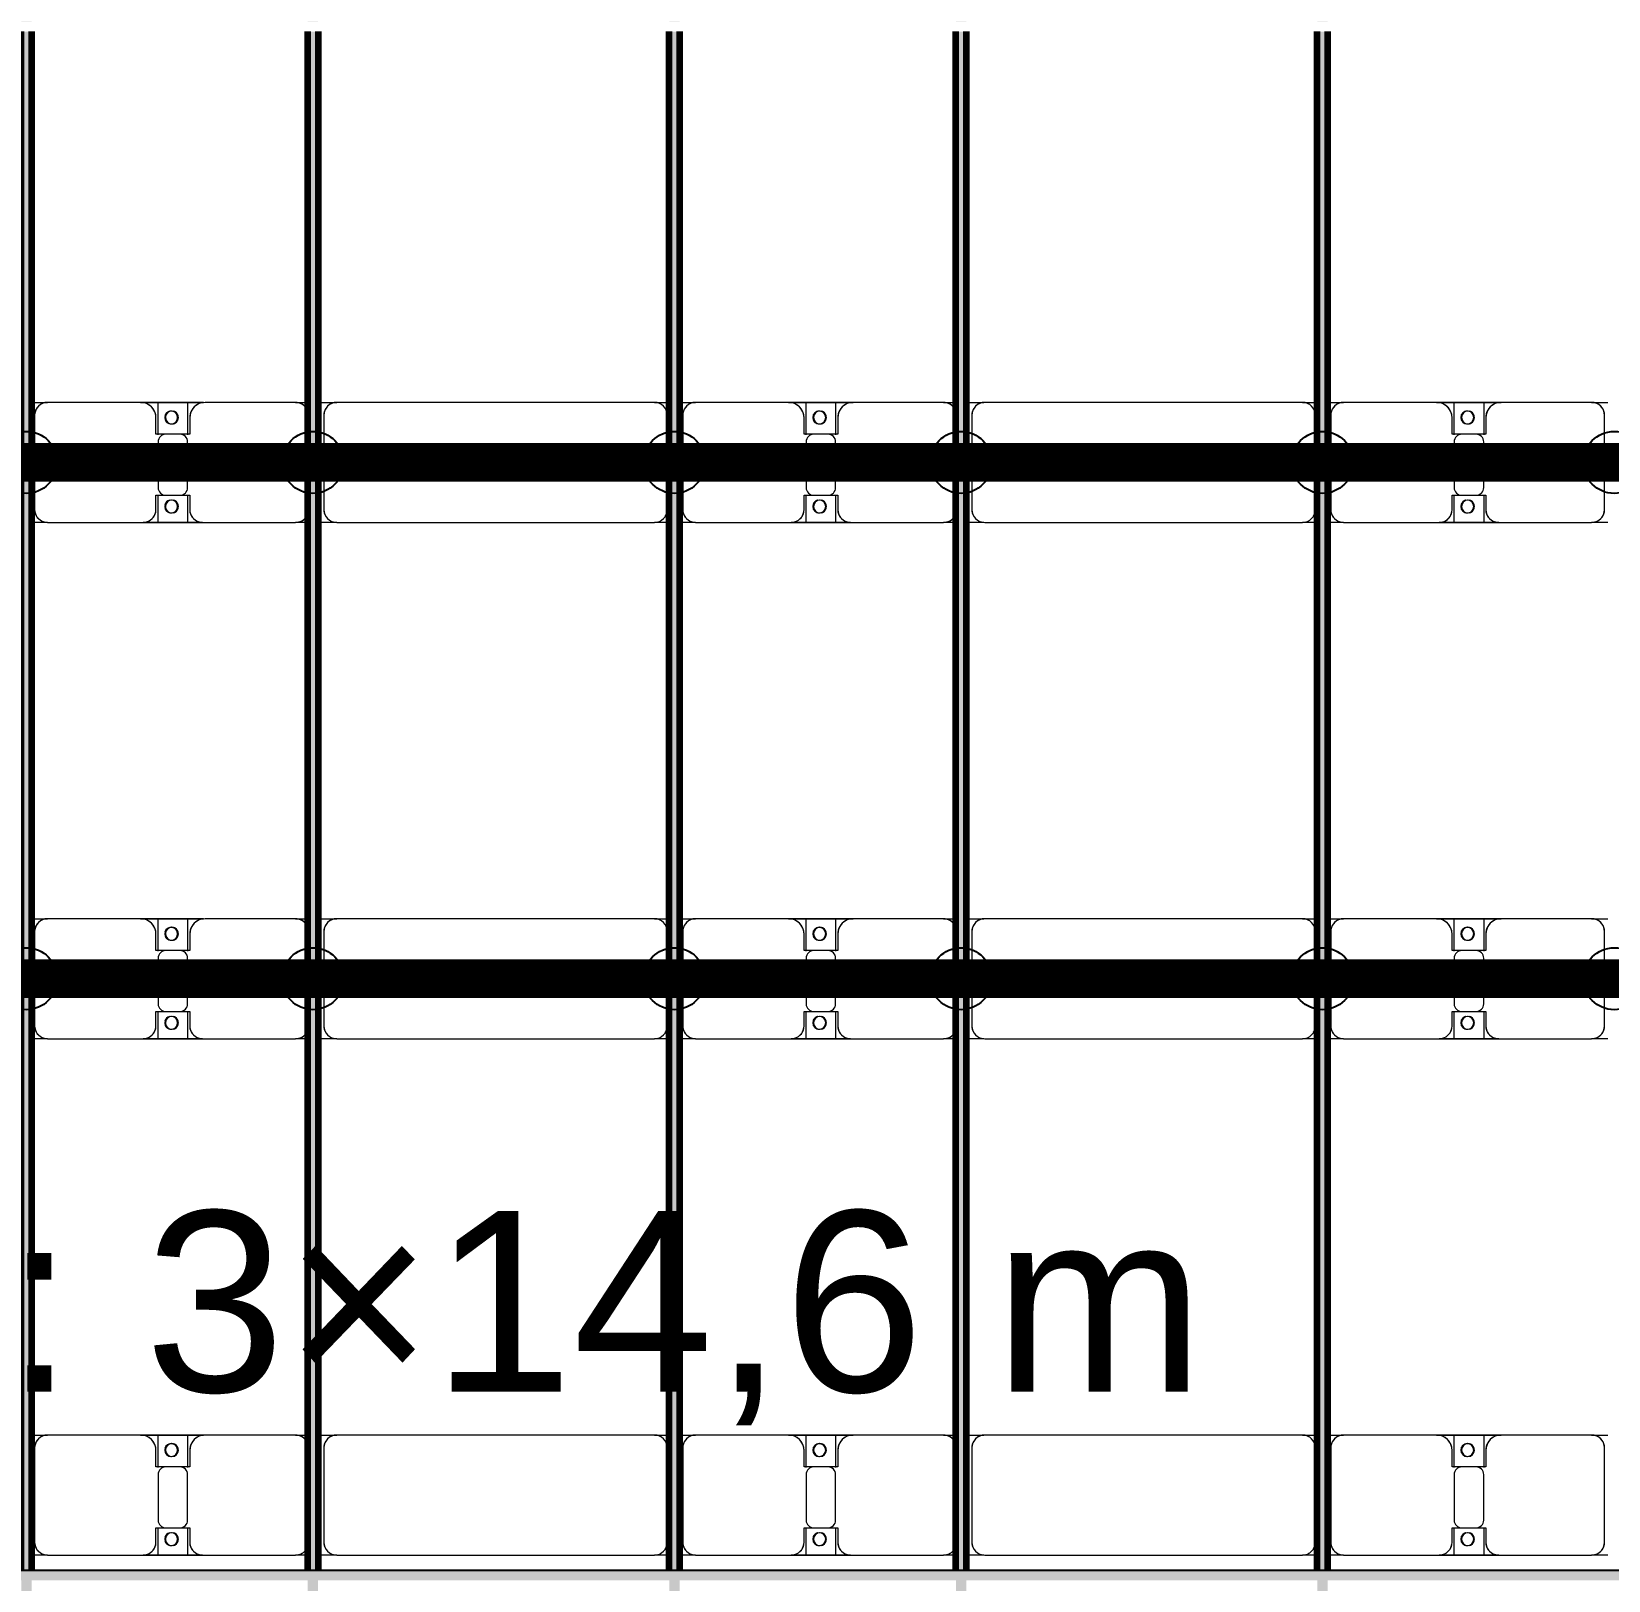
# Model space of a CAD drawing. Header units: millimetres. Extents: x -268744 to 115753, y -96240 to -10461.
# Drawn here: x -172989 to -166881, y -28647 to -22647 of the extents above; entities that cross this region are included whole.
import ezdxf

# ---------------------------------------------------------------- set-up
doc = ezdxf.new("R2010")
doc.units = ezdxf.units.MM
doc.layers.add('A-GENM', color=13, linetype='Continuous', lineweight=9)
doc.layers.add('S-BEAM', color=12, linetype='Continuous', lineweight=9)
doc.layers.add('GC-GHI CHU', color=2, linetype='Continuous')
doc.layers.add('GC-HOP 40x60 GIA CUONG', color=1, linetype='Continuous')
doc.styles.add('GC_VN', font='arial.ttf')

# ---------------------------------------------------------------- blocks, each defined once
blk = doc.blocks.new('Dầm C52 - Hộp 40x60-V24-KHUNG KẾT CẤU BÈ PIN 1')
at = {"layer": 'S-BEAM', "lineweight": 25}
blk.add_hatch(color=4, dxfattribs=at).paths.add_polyline_path([(-145811, -20), (145811, -20), (145811, 20), (-145811, 20)])
at = {"layer": 'S-BEAM', "color": 4, "lineweight": 25}
blk.add_line((-145811, 20), (145811, 20), dxfattribs=at)
blk = doc.blocks.new('Dầm C52 - Dầm C52-102503-KHUNG KẾT CẤU BÈ PIN 1')
at = {"layer": 'S-BEAM', "lineweight": 140}
h = blk.add_hatch(color=1, dxfattribs=at)
h.paths.add_polyline_path([(-25480.9, 20), (-25480.9, -20), (-25440.9, -20), (-25440.9, 20)])
h.paths.add_polyline_path([(-25400.9, 20), (-25400.9, -20), (-19440.9, -20), (-19443, 20), (-24983.5, 20)])
h.paths.add_polyline_path([(-19400.9, 20), (-19400.9, -20), (-13440.9, -20), (-13440.9, 20), (-17596.2, 20)])
h.paths.add_polyline_path([(-13400.9, -20), (-7440.9, -20), (-7440.9, 20), (-13400.9, 20)])
h.paths.add_polyline_path([(-7400.9, -20), (-1440.9, -20), (-1440.9, 20), (-7400.9, 20)])
h.paths.add_polyline_path([(-1400.9, -20), (4559.1, -20), (4559.1, 20), (-1400.9, 20)])
h.paths.add_polyline_path([(4599.1, -20), (10559.1, -20), (10559.1, 20), (4599.1, 20)])
h.paths.add_polyline_path([(10599.1, 20), (10599.1, -20), (16559.1, -20), (16559.1, 20), (11952.8, 20)])
h.paths.add_polyline_path([(16599.1, -20), (22559.1, -20), (22559.1, 20), (16599.1, 20)])
h.paths.add_polyline_path([(22599.1, -20), (25259.1, -20), (25259.1, 20), (22599.1, 20)])
h.paths.add_polyline_path([(25299.1, -20), (25441.8, -20), (25441.8, 20), (25299.1, 20)])
at = {"layer": 'S-BEAM', "color": 1, "lineweight": 140}
for p, q in [((16599.1, 20), (22559.1, 20)), ((22559.1, -20), (16599.1, -20))]:
    blk.add_line(p, q, dxfattribs=at)
blk = doc.blocks.new('Dầm C52 - Dầm C52-V2-KHUNG KẾT CẤU BÈ PIN 1')
at = {"layer": 'S-BEAM', "lineweight": 140}
h = blk.add_hatch(color=1, dxfattribs=at)
h.paths.add_polyline_path([(-25480.9, 20), (-25480.9, -20), (-25440.9, -20), (-25440.9, 20)])
h.paths.add_polyline_path([(-25400.9, 20), (-25400.9, -20), (-19440.9, -20), (-19443, 20), (-24983.5, 20)])
h.paths.add_polyline_path([(-19400.9, 20), (-19400.9, -20), (-13440.9, -20), (-13440.9, 20), (-18519.6, 20)])
h.paths.add_polyline_path([(-13400.9, -20), (-7440.9, -20), (-7440.9, 20), (-13400.9, 20)])
h.paths.add_polyline_path([(-7400.9, 20), (-7400.9, -20), (-1440.9, -20), (-1440.9, 20), (-6515.3, 20)])
h.paths.add_polyline_path([(-1400.9, 20), (-1400.9, -20), (4559.1, -20), (4559.1, 20), (-974.9, 20)])
h.paths.add_polyline_path([(4599.1, -20), (10559.1, -20), (10559.1, 20), (4599.1, 20)])
h.paths.add_polyline_path([(10599.1, -20), (16559.1, -20), (16559.1, 20), (10599.1, 20)])
h.paths.add_polyline_path([(16599.1, 20), (16599.1, -20), (22559.1, -20), (22559.1, 20), (17493.2, 20)])
h.paths.add_polyline_path([(22599.1, 20), (22599.1, -20), (25259.1, -20), (25259.1, 20), (23033.7, 20)])
h.paths.add_polyline_path([(25299.1, -20), (25480.9, -20), (25480.9, 20), (25299.1, 20)])
at = {"layer": 'S-BEAM', "color": 1, "lineweight": 140}
for p, q in [((16599.1, 20), (22559.1, 20)), ((22559.1, -20), (16599.1, -20))]:
    blk.add_line(p, q, dxfattribs=at)
blk = doc.blocks.new('Dầm C52 - Dầm C52-V20-KHUNG KẾT CẤU BÈ PIN 1')
at = {"layer": 'S-BEAM', "lineweight": 140}
h = blk.add_hatch(color=1, dxfattribs=at)
h.paths.add_polyline_path([(-25480.9, 20), (-25480.9, -20), (-25440.9, -20), (-25440.9, 20)])
h.paths.add_polyline_path([(-25400.9, 1.6), (-25400.9, -20), (-19440.9, -20), (-19443, 20), (-25400.9, 20)])
h.paths.add_polyline_path([(-19400.9, -20), (-13440.9, -20), (-13440.9, 20), (-19400.9, 20), (-19400.9, 1.6)])
h.paths.add_polyline_path([(-13400.9, 1.6), (-13400.9, -20), (-7440.9, -20), (-7440.9, 20), (-13400.9, 20)])
h.paths.add_polyline_path([(-7400.9, 20), (-7400.9, -20), (-1440.9, -20), (-1440.9, 20), (-6515.3, 20)])
h.paths.add_polyline_path([(-1400.9, 1.6), (-1400.9, -20), (4559.1, -20), (4559.1, 20), (-1400.9, 20)])
h.paths.add_polyline_path([(4599.1, 1.6), (4599.1, -20), (10559.1, -20), (10559.1, 20), (4599.1, 20)])
h.paths.add_polyline_path([(10599.1, 20), (10599.1, -20), (16559.1, -20), (16559.1, 20), (11029.4, 20)])
h.paths.add_polyline_path([(16599.1, 20), (16599.1, -20), (22559.1, -20), (22559.1, 20), (17493.2, 20)])
h.paths.add_polyline_path([(22599.1, 1.6), (22599.1, -20), (25259.1, -20), (25259.1, 20), (22599.1, 20)])
h.paths.add_polyline_path([(25299.1, -20), (25441.8, -20), (25441.8, 20), (25299.1, 20), (25299.1, 1.6)])
at = {"layer": 'S-BEAM', "color": 1, "lineweight": 140}
for p, q in [((16599.1, 20), (22559.1, 20)), ((22559.1, -20), (16599.1, -20))]:
    blk.add_line(p, q, dxfattribs=at)
blk = doc.blocks.new('Dầm C52 - Dầm C52-V1-KHUNG KẾT CẤU BÈ PIN 1')
at = {"layer": 'S-BEAM', "lineweight": 140}
h = blk.add_hatch(color=1, dxfattribs=at)
h.paths.add_polyline_path([(-25480.9, 20), (-25480.9, -20), (-25440.9, -20), (-25445.2, 20)])
h.paths.add_polyline_path([(-25400.9, -20), (-19440.9, -20), (-19443, 20), (-25400.9, 20)])
h.paths.add_polyline_path([(-19400.9, 20), (-19400.9, -20), (-13440.9, -20), (-13440.9, 20), (-18981.3, 20)])
h.paths.add_polyline_path([(-13400.9, -20), (-7440.9, -20), (-7440.9, 20), (-13400.9, 20)])
h.paths.add_polyline_path([(-7400.9, 20), (-7400.9, -20), (-1440.9, -20), (-1440.9, 20), (-6977, 20)])
h.paths.add_polyline_path([(-1400.9, -20), (4559.1, -20), (4559.1, 20), (-1400.9, 20)])
h.paths.add_polyline_path([(4599.1, 20), (4599.1, -20), (10559.1, -20), (10559.1, 20), (5027.2, 20)])
h.paths.add_polyline_path([(10599.1, -20), (16559.1, -20), (16559.1, 20), (10599.1, 20)])
h.paths.add_polyline_path([(16599.1, 20), (16599.1, -20), (22559.1, -20), (22559.1, 20), (17031.5, 20)])
h.paths.add_polyline_path([(22599.1, -20), (25259.1, -20), (25259.1, 20), (22599.1, 20)])
h.paths.add_polyline_path([(25299.1, -20), (25480.9, -20), (25480.9, 20), (25299.1, 20)])
at = {"layer": 'S-BEAM', "color": 1, "lineweight": 140}
for p, q in [((16599.1, 20), (22559.1, 20)), ((22559.1, -20), (16599.1, -20))]:
    blk.add_line(p, q, dxfattribs=at)
blk = doc.blocks.new('Dai phao do pin - DẢI PHAO ĐỠ PIN-V50-KHUNG KẾT CẤU BÈ PIN 1')
at = {"layer": 'A-GENM', "color": 7}
for p, q in [((8237.6, 241.6), (8299.7, 241.6)), ((8237.6, 241.6), (8299.7, 241.6)), ((8249.7, 191.6), (8249.7, -173.4)), ((8659.7, 241.6), (8299.7, 241.6)), ((8659.7, 241.6), (8842.2, 241.6)), ((8842.2, 241.6), (8659.7, 241.6)), ((8727.8, 241.6), (8904.3, 241.6)), ((8727.8, 116.2), (8727.8, 241.6)), ((8904.3, 241.6), (8727.8, 241.6)), ((8842.2, 241.6), (8842.2, 116.2)), ((9260.3, 241.6), (8910.3, 241.6)), ((9260.3, 241.6), (9307.6, 241.6)), ((9260.3, 241.6), (9307.6, 241.6)), ((9347.6, 241.6), (9419.7, 241.6)), ((9347.6, 241.6), (9419.7, 241.6)), ((9369.7, 191.6), (9369.7, -173.4)), ((10650.3, 241.6), (9419.7, 241.6)), ((10650.3, 241.6), (10707.6, 241.6)), ((10650.3, 241.6), (10707.6, 241.6)), ((10700.3, -173.4), (10700.3, 191.6)), ((10747.6, 241.6), (10809.7, 241.6)), ((10747.6, 241.6), (10809.7, 241.6)), ((10759.7, 191.6), (10759.7, -173.4)), ((11169.7, 241.6), (10809.7, 241.6)), ((11169.7, 241.6), (11352.2, 241.6)), ((11352.2, 241.6), (11169.7, 241.6)), ((11237.8, 241.6), (11420.3, 241.6)), ((11237.8, 116.2), (11237.8, 241.6)), ((11420.3, 241.6), (11237.8, 241.6)), ((11352.2, 241.6), (11352.2, 116.2)), ((11770.3, 241.6), (11420.3, 241.6)), ((11770.3, 241.6), (11817.6, 241.6)), ((11770.3, 241.6), (11817.6, 241.6)), ((11857.6, 241.6), (11925.9, 241.6)), ((11857.6, 241.6), (11925.9, 241.6)), ((11879.7, 191.6), (11879.7, -173.4)), ((13160.3, 241.6), (11929.7, 241.6)), ((13160.3, 241.6), (13217.6, 241.6)), ((13160.3, 241.6), (13217.6, 241.6)), ((13210.3, -173.4), (13210.3, 191.6)), ((13257.6, 241.6), (13319.7, 241.6)), ((13257.6, 241.6), (13319.7, 241.6)), ((13269.7, 191.6), (13269.7, -173.4)), ((13679.7, 241.6), (13319.7, 241.6)), ((13679.7, 241.6), (13862.2, 241.6)), ((13862.2, 241.6), (13679.7, 241.6)), ((13747.8, 241.6), (13930.3, 241.6)), ((13747.8, 116.2), (13747.8, 241.6)), ((13930.3, 241.6), (13747.8, 241.6)), ((13862.2, 241.6), (13862.2, 116.2)), ((14280.3, 241.6), (13930.3, 241.6)), ((14280.3, 241.6), (14343.2, 241.6)), ((14280.3, 241.6), (14343.2, 241.6)), ((14330.3, -173.4), (14330.3, 191.6)), ((8719.7, 118.2), (8719.7, 181.6)), ((8850.3, 181.6), (8850.3, 118.2)), ((11229.7, 118.2), (11229.7, 181.6)), ((11360.3, 181.6), (11360.3, 118.2)), ((13739.7, 118.2), (13739.7, 181.6)), ((13870.3, 181.6), (13870.3, 118.2)), ((8812.2, 118.2), (8719.7, 118.2)), ((8727.8, 88.2), (8727.8, -88.2)), ((8850.3, 118.2), (8757.8, 118.2)), ((8842.2, -88.2), (8842.2, 88.2)), ((11322.2, 118.2), (11229.7, 118.2)), ((11237.8, 88.2), (11237.8, -88.2)), ((11360.3, 118.2), (11267.8, 118.2)), ((11352.2, -88.2), (11352.2, 88.2)), ((13832.2, 118.2), (13739.7, 118.2)), ((13747.8, 88.2), (13747.8, -88.2)), ((13870.3, 118.2), (13777.8, 118.2)), ((13862.2, -88.2), (13862.2, 88.2)), ((8719.7, -173.4), (8719.7, -118.2)), ((8719.7, -118.2), (8812.2, -118.2)), ((8727.8, -223.4), (8727.8, -116.2)), ((8757.8, -118.2), (8850.3, -118.2)), ((8842.2, -116.2), (8842.2, -223.4)), ((8850.3, -118.2), (8850.3, -173.4)), ((11229.7, -173.4), (11229.7, -118.2)), ((11229.7, -118.2), (11322.2, -118.2)), ((11237.8, -223.4), (11237.8, -116.2)), ((11267.8, -118.2), (11360.3, -118.2)), ((11352.2, -116.2), (11352.2, -223.4)), ((11360.3, -118.2), (11360.3, -173.4)), ((13739.7, -173.4), (13739.7, -118.2)), ((13739.7, -118.2), (13832.2, -118.2)), ((13747.8, -223.4), (13747.8, -116.2)), ((13777.8, -118.2), (13870.3, -118.2)), ((13862.2, -116.2), (13862.2, -223.4)), ((13870.3, -118.2), (13870.3, -173.4)), ((8299.7, -223.4), (8237.6, -223.4)), ((8299.7, -223.4), (8237.6, -223.4)), ((8299.7, -223.4), (8669.7, -223.4)), ((8842.2, -223.4), (8669.7, -223.4)), ((8669.7, -223.4), (8842.2, -223.4)), ((8900.3, -223.4), (8727.8, -223.4)), ((8727.8, -223.4), (8900.3, -223.4)), ((8900.3, -223.4), (9260.3, -223.4)), ((9307.6, -223.4), (9260.3, -223.4)), ((9307.6, -223.4), (9260.3, -223.4)), ((9419.7, -223.4), (9347.6, -223.4)), ((9419.7, -223.4), (9347.6, -223.4)), ((9419.7, -223.4), (10650.3, -223.4)), ((10707.6, -223.4), (10650.3, -223.4)), ((10707.6, -223.4), (10650.3, -223.4)), ((10809.7, -223.4), (10747.6, -223.4)), ((10809.7, -223.4), (10747.6, -223.4)), ((10809.7, -223.4), (11179.7, -223.4)), ((11352.2, -223.4), (11179.7, -223.4)), ((11179.7, -223.4), (11352.2, -223.4)), ((11410.3, -223.4), (11237.8, -223.4)), ((11237.8, -223.4), (11410.3, -223.4)), ((11410.3, -223.4), (11770.3, -223.4)), ((11817.6, -223.4), (11770.3, -223.4)), ((11817.6, -223.4), (11770.3, -223.4)), ((11925.9, -223.4), (11857.6, -223.4)), ((11925.9, -223.4), (11857.6, -223.4)), ((11929.7, -223.4), (13160.3, -223.4)), ((13217.6, -223.4), (13160.3, -223.4)), ((13217.6, -223.4), (13160.3, -223.4)), ((13319.7, -223.4), (13257.6, -223.4)), ((13319.7, -223.4), (13257.6, -223.4)), ((13319.7, -223.4), (13689.7, -223.4)), ((13862.2, -223.4), (13689.7, -223.4)), ((13689.7, -223.4), (13862.2, -223.4)), ((13920.3, -223.4), (13747.8, -223.4)), ((13747.8, -223.4), (13920.3, -223.4)), ((13920.3, -223.4), (14280.3, -223.4)), ((14343.2, -223.4), (14280.3, -223.4)), ((14343.2, -223.4), (14280.3, -223.4))]:
    blk.add_line(p, q, dxfattribs=at)
for centre, radius, start, end in [((8299.7, 191.6), 50, 90, 180), ((8299.7, 191.6), 50, 105, 180), ((8659.7, 181.6), 60, 360, 90), ((8659.7, 181.6), 60, 360, 60), ((8778.6, 183.2), 25, 360, 180), ((8778.6, 183.2), 25, 360, 165), ((8781.4, 183.2), 25, 0, 180), ((8781.4, 183.2), 25, 90, 180), ((8781.4, 183.2), 25, 15, 75), ((8910.3, 181.6), 60, 90, 180), ((8910.3, 181.6), 60, 120, 180), ((9260.3, 191.6), 50, 30, 90), ((9260.3, 191.6), 50, 30, 75), ((9419.7, 191.6), 50, 90, 180), ((9419.7, 191.6), 50, 150, 180), ((9419.7, 191.6), 50, 105, 135), ((10650.3, 191.6), 50, 360, 90), ((10650.3, 191.6), 50, 60, 90), ((10650.3, 191.6), 50, 15, 30), ((10809.7, 191.6), 50, 90, 180), ((10809.7, 191.6), 50, 105, 180), ((11169.7, 181.6), 60, 360, 90), ((11169.7, 181.6), 60, 360, 60), ((11288.6, 183.2), 25, 360, 180), ((11288.6, 183.2), 25, 360, 165), ((11291.4, 183.2), 25, 360, 180), ((11291.4, 183.2), 25, 90, 180), ((11291.4, 183.2), 25, 15, 75), ((11420.3, 181.6), 60, 90, 180), ((11420.3, 181.6), 60, 120, 180), ((11770.3, 191.6), 50, 30, 90), ((11770.3, 191.6), 50, 30, 75), ((11929.7, 191.6), 50, 90, 180), ((11929.7, 191.6), 50, 150, 180), ((11929.7, 191.6), 50, 105, 135), ((13160.3, 191.6), 50, 360, 90), ((13160.3, 191.6), 50, 60, 90), ((13160.3, 191.6), 50, 15, 30), ((13319.7, 191.6), 50, 90, 180), ((13319.7, 191.6), 50, 105, 180), ((13679.7, 181.6), 60, 360, 90), ((13679.7, 181.6), 60, 5.96231, 60), ((13798.6, 183.2), 25, 0, 180), ((13798.6, 183.2), 25, 360, 165), ((13801.4, 183.2), 25, 0, 180), ((13801.4, 183.2), 25, 90, 180), ((13801.4, 183.2), 25, 15, 75), ((13930.3, 181.6), 60, 90, 180), ((13930.3, 181.6), 60, 120, 180), ((14280.3, 191.6), 50, 360, 90), ((14280.3, 191.6), 50, 360, 75), ((8778.6, 183.2), 25, 180, 360), ((8781.4, 183.2), 25, 180, 360), ((8781.4, 183.2), 25, 180, 300), ((8778.6, 183.2), 25, 210, 360), ((8781.4, 183.2), 25, 330, 345), ((11288.6, 183.2), 25, 180, 0), ((11291.4, 183.2), 25, 180, 0), ((11291.4, 183.2), 25, 180, 300), ((11288.6, 183.2), 25, 210, 0), ((11291.4, 183.2), 25, 330, 345), ((13798.6, 183.2), 25, 180, 0), ((13801.4, 183.2), 25, 180, 0), ((13801.4, 183.2), 25, 180, 300), ((13798.6, 183.2), 25, 210, 360), ((13801.4, 183.2), 25, 330, 345), ((8757.8, 88.2), 30, 90, 180), ((8812.2, 88.2), 30, 360, 90), ((11267.8, 88.2), 30, 90, 180), ((11322.2, 88.2), 30, 0, 90), ((13777.8, 88.2), 30, 90, 180), ((13832.2, 88.2), 30, 360, 90), ((8757.8, -88.2), 30, 180, 270), ((8812.2, -88.2), 30, 270, 360), ((11267.8, -88.2), 30, 180, 270), ((11322.2, -88.2), 30, 270, 0), ((13777.8, -88.2), 30, 180, 270), ((13832.2, -88.2), 30, 270, 0), ((8299.7, -173.4), 50, 180, 270), ((8299.7, -173.4), 50, 180, 255), ((8669.7, -173.4), 50, 270, 0), ((8669.7, -173.4), 50, 285, 0), ((8778.6, -161.8), 25, 0, 180), ((8778.6, -161.8), 25, 180, 0), ((8778.6, -161.8), 25, 105, 165), ((8778.6, -161.8), 25, 195, 0), ((8781.4, -161.8), 25, 0, 180), ((8781.4, -161.8), 25, 105, 180), ((8781.4, -161.8), 25, 180, 360), ((8781.4, -161.8), 25, 180, 270), ((8778.6, -161.8), 25, 0, 75), ((8781.4, -161.8), 25, 15, 75), ((8781.4, -161.8), 25, 285, 345), ((8900.3, -173.4), 50, 180, 270), ((8900.3, -173.4), 50, 180, 255), ((9419.7, -173.4), 50, 180, 270), ((9419.7, -173.4), 50, 180, 210), ((10650.3, -173.4), 50, 270, 360), ((10650.3, -173.4), 50, 330, 360), ((10809.7, -173.4), 50, 180, 270), ((10809.7, -173.4), 50, 180, 255), ((11179.7, -173.4), 50, 270, 0), ((11179.7, -173.4), 50, 285, 0), ((11288.6, -161.8), 25, 0, 180), ((11288.6, -161.8), 25, 180, 0), ((11288.6, -161.8), 25, 105, 165), ((11288.6, -161.8), 25, 195, 0), ((11291.4, -161.8), 25, 0, 180), ((11291.4, -161.8), 25, 105, 180), ((11291.4, -161.8), 25, 180, 0), ((11291.4, -161.8), 25, 180, 270), ((11288.6, -161.8), 25, 360, 75), ((11291.4, -161.8), 25, 15, 75), ((11291.4, -161.8), 25, 285, 345), ((11410.3, -173.4), 50, 180, 270), ((11410.3, -173.4), 50, 180, 255), ((11929.7, -173.4), 50, 180, 270), ((11929.7, -173.4), 50, 180, 210), ((13160.3, -173.4), 50, 270, 0), ((13160.3, -173.4), 50, 330, 0), ((13319.7, -173.4), 50, 180, 270), ((13319.7, -173.4), 50, 180, 255), ((13689.7, -173.4), 50, 270, 360), ((13689.7, -173.4), 50, 285, 352.84523), ((13798.6, -161.8), 25, 0, 180), ((13798.6, -161.8), 25, 180, 0), ((13798.6, -161.8), 25, 105, 165), ((13798.6, -161.8), 25, 195, 0), ((13801.4, -161.8), 25, 0, 180), ((13801.4, -161.8), 25, 105, 180), ((13801.4, -161.8), 25, 180, 0), ((13801.4, -161.8), 25, 180, 270), ((13798.6, -161.8), 25, 0, 75), ((13801.4, -161.8), 25, 15, 75), ((13801.4, -161.8), 25, 285, 345), ((13920.3, -173.4), 50, 180, 270), ((13920.3, -173.4), 50, 180, 255), ((14280.3, -173.4), 50, 270, 0), ((14280.3, -173.4), 50, 285, 0), ((9260.3, -173.4), 50, 270, 330), ((9260.3, -173.4), 50, 285, 330), ((9419.7, -173.4), 50, 240, 270), ((10650.3, -173.4), 50, 285, 300), ((11770.3, -173.4), 50, 270, 330), ((11770.3, -173.4), 50, 285, 330), ((11929.7, -173.4), 50, 240, 255), ((13160.3, -173.4), 50, 285, 300)]:
    blk.add_arc(centre, radius, start, end, dxfattribs=at)
blk = doc.blocks.new('Dai phao do pin - DẢI PHAO ĐỠ PIN-V51-KHUNG KẾT CẤU BÈ PIN 1')
at = {"layer": 'A-GENM', "color": 7}
for p, q in [((8237.6, 241.6), (8299.7, 241.6)), ((8237.6, 241.6), (8299.7, 241.6)), ((8249.7, 191.6), (8249.7, -173.4)), ((8659.7, 241.6), (8299.7, 241.6)), ((8659.7, 241.6), (8842.2, 241.6)), ((8842.2, 241.6), (8659.7, 241.6)), ((8727.8, 241.6), (8904.3, 241.6)), ((8727.8, 116.2), (8727.8, 241.6)), ((8904.3, 241.6), (8727.8, 241.6)), ((8842.2, 241.6), (8842.2, 116.2)), ((9260.3, 241.6), (8910.3, 241.6)), ((9260.3, 241.6), (9307.6, 241.6)), ((9260.3, 241.6), (9307.6, 241.6)), ((9347.6, 241.6), (9419.7, 241.6)), ((9347.6, 241.6), (9419.7, 241.6)), ((9369.7, 191.6), (9369.7, -173.4)), ((10650.3, 241.6), (9419.7, 241.6)), ((10650.3, 241.6), (10707.6, 241.6)), ((10650.3, 241.6), (10707.6, 241.6)), ((10700.3, -173.4), (10700.3, 191.6)), ((10747.6, 241.6), (10809.7, 241.6)), ((10747.6, 241.6), (10809.7, 241.6)), ((10759.7, 191.6), (10759.7, -173.4)), ((11169.7, 241.6), (10809.7, 241.6)), ((11169.7, 241.6), (11352.2, 241.6)), ((11352.2, 241.6), (11169.7, 241.6)), ((11237.8, 241.6), (11420.3, 241.6)), ((11237.8, 116.2), (11237.8, 241.6)), ((11420.3, 241.6), (11237.8, 241.6)), ((11352.2, 241.6), (11352.2, 116.2)), ((11770.3, 241.6), (11420.3, 241.6)), ((11770.3, 241.6), (11817.6, 241.6)), ((11770.3, 241.6), (11817.6, 241.6)), ((11857.6, 241.6), (11925.9, 241.6)), ((11857.6, 241.6), (11925.9, 241.6)), ((11879.7, 191.6), (11879.7, -173.4)), ((13160.3, 241.6), (11929.7, 241.6)), ((13160.3, 241.6), (13217.6, 241.6)), ((13160.3, 241.6), (13217.6, 241.6)), ((13210.3, -173.4), (13210.3, 191.6)), ((13257.6, 241.6), (13319.7, 241.6)), ((13257.6, 241.6), (13319.7, 241.6)), ((13269.7, 191.6), (13269.7, -173.4)), ((13679.7, 241.6), (13319.7, 241.6)), ((13679.7, 241.6), (13862.2, 241.6)), ((13862.2, 241.6), (13679.7, 241.6)), ((13747.8, 241.6), (13930.3, 241.6)), ((13747.8, 116.2), (13747.8, 241.6)), ((13930.3, 241.6), (13747.8, 241.6)), ((13862.2, 241.6), (13862.2, 116.2)), ((14280.3, 241.6), (13930.3, 241.6)), ((14280.3, 241.6), (14343.2, 241.6)), ((14280.3, 241.6), (14343.2, 241.6)), ((14330.3, -173.4), (14330.3, 191.6)), ((8719.7, 118.2), (8719.7, 181.6)), ((8850.3, 181.6), (8850.3, 118.2)), ((11229.7, 118.2), (11229.7, 181.6)), ((11360.3, 181.6), (11360.3, 118.2)), ((13739.7, 118.2), (13739.7, 181.6)), ((13870.3, 181.6), (13870.3, 118.2)), ((8812.2, 118.2), (8719.7, 118.2)), ((8727.8, 88.2), (8727.8, -88.2)), ((8850.3, 118.2), (8757.8, 118.2)), ((8842.2, -88.2), (8842.2, 88.2)), ((11322.2, 118.2), (11229.7, 118.2)), ((11237.8, 88.2), (11237.8, -88.2)), ((11360.3, 118.2), (11267.8, 118.2)), ((11352.2, -88.2), (11352.2, 88.2)), ((13832.2, 118.2), (13739.7, 118.2)), ((13747.8, 88.2), (13747.8, -88.2)), ((13870.3, 118.2), (13777.8, 118.2)), ((13862.2, -88.2), (13862.2, 88.2)), ((8719.7, -173.4), (8719.7, -118.2)), ((8719.7, -118.2), (8812.2, -118.2)), ((8727.8, -223.4), (8727.8, -116.2)), ((8757.8, -118.2), (8850.3, -118.2)), ((8842.2, -116.2), (8842.2, -223.4)), ((8850.3, -118.2), (8850.3, -173.4)), ((11229.7, -173.4), (11229.7, -118.2)), ((11229.7, -118.2), (11322.2, -118.2)), ((11237.8, -223.4), (11237.8, -116.2)), ((11267.8, -118.2), (11360.3, -118.2)), ((11352.2, -116.2), (11352.2, -223.4)), ((11360.3, -118.2), (11360.3, -173.4)), ((13739.7, -173.4), (13739.7, -118.2)), ((13739.7, -118.2), (13832.2, -118.2)), ((13747.8, -223.4), (13747.8, -116.2)), ((13777.8, -118.2), (13870.3, -118.2)), ((13862.2, -116.2), (13862.2, -223.4)), ((13870.3, -118.2), (13870.3, -173.4)), ((8299.7, -223.4), (8237.6, -223.4)), ((8299.7, -223.4), (8237.6, -223.4)), ((8299.7, -223.4), (8669.7, -223.4)), ((8842.2, -223.4), (8669.7, -223.4)), ((8669.7, -223.4), (8842.2, -223.4)), ((8900.3, -223.4), (8727.8, -223.4)), ((8727.8, -223.4), (8900.3, -223.4)), ((8900.3, -223.4), (9260.3, -223.4)), ((9307.6, -223.4), (9260.3, -223.4)), ((9307.6, -223.4), (9260.3, -223.4)), ((9419.7, -223.4), (9347.6, -223.4)), ((9419.7, -223.4), (9347.6, -223.4)), ((9419.7, -223.4), (10650.3, -223.4)), ((10707.6, -223.4), (10650.3, -223.4)), ((10707.6, -223.4), (10650.3, -223.4)), ((10809.7, -223.4), (10747.6, -223.4)), ((10809.7, -223.4), (10747.6, -223.4)), ((10809.7, -223.4), (11179.7, -223.4)), ((11352.2, -223.4), (11179.7, -223.4)), ((11179.7, -223.4), (11352.2, -223.4)), ((11410.3, -223.4), (11237.8, -223.4)), ((11237.8, -223.4), (11410.3, -223.4)), ((11410.3, -223.4), (11770.3, -223.4)), ((11817.6, -223.4), (11770.3, -223.4)), ((11817.6, -223.4), (11770.3, -223.4)), ((11925.9, -223.4), (11857.6, -223.4)), ((11925.9, -223.4), (11857.6, -223.4)), ((11929.7, -223.4), (13160.3, -223.4)), ((13217.6, -223.4), (13160.3, -223.4)), ((13217.6, -223.4), (13160.3, -223.4)), ((13319.7, -223.4), (13257.6, -223.4)), ((13319.7, -223.4), (13257.6, -223.4)), ((13319.7, -223.4), (13689.7, -223.4)), ((13862.2, -223.4), (13689.7, -223.4)), ((13689.7, -223.4), (13862.2, -223.4)), ((13920.3, -223.4), (13747.8, -223.4)), ((13747.8, -223.4), (13920.3, -223.4)), ((13920.3, -223.4), (14280.3, -223.4)), ((14343.2, -223.4), (14280.3, -223.4)), ((14343.2, -223.4), (14280.3, -223.4))]:
    blk.add_line(p, q, dxfattribs=at)
for centre, radius, start, end in [((8299.7, 191.6), 50, 90, 180), ((8299.7, 191.6), 50, 105, 180), ((8659.7, 181.6), 60, 360, 90), ((8659.7, 181.6), 60, 360, 60), ((8778.6, 183.2), 25, 360, 180), ((8778.6, 183.2), 25, 360, 165), ((8781.4, 183.2), 25, 0, 180), ((8781.4, 183.2), 25, 90, 180), ((8781.4, 183.2), 25, 15, 75), ((8910.3, 181.6), 60, 90, 180), ((8910.3, 181.6), 60, 120, 180), ((9260.3, 191.6), 50, 30, 90), ((9260.3, 191.6), 50, 30, 75), ((9419.7, 191.6), 50, 90, 180), ((9419.7, 191.6), 50, 150, 180), ((9419.7, 191.6), 50, 105, 135), ((10650.3, 191.6), 50, 360, 90), ((10650.3, 191.6), 50, 60, 90), ((10650.3, 191.6), 50, 15, 30), ((10809.7, 191.6), 50, 90, 180), ((10809.7, 191.6), 50, 105, 180), ((11169.7, 181.6), 60, 360, 90), ((11169.7, 181.6), 60, 360, 60), ((11288.6, 183.2), 25, 360, 180), ((11288.6, 183.2), 25, 360, 165), ((11291.4, 183.2), 25, 360, 180), ((11291.4, 183.2), 25, 90, 180), ((11291.4, 183.2), 25, 15, 75), ((11420.3, 181.6), 60, 90, 180), ((11420.3, 181.6), 60, 120, 180), ((11770.3, 191.6), 50, 30, 90), ((11770.3, 191.6), 50, 30, 75), ((11929.7, 191.6), 50, 90, 180), ((11929.7, 191.6), 50, 150, 180), ((11929.7, 191.6), 50, 105, 135), ((13160.3, 191.6), 50, 360, 90), ((13160.3, 191.6), 50, 60, 90), ((13160.3, 191.6), 50, 15, 30), ((13319.7, 191.6), 50, 90, 180), ((13319.7, 191.6), 50, 105, 180), ((13679.7, 181.6), 60, 360, 90), ((13679.7, 181.6), 60, 5.96231, 60), ((13798.6, 183.2), 25, 0, 180), ((13798.6, 183.2), 25, 360, 165), ((13801.4, 183.2), 25, 0, 180), ((13801.4, 183.2), 25, 90, 180), ((13801.4, 183.2), 25, 15, 75), ((13930.3, 181.6), 60, 90, 180), ((13930.3, 181.6), 60, 120, 180), ((14280.3, 191.6), 50, 360, 90), ((14280.3, 191.6), 50, 360, 75), ((8778.6, 183.2), 25, 180, 360), ((8781.4, 183.2), 25, 180, 360), ((8781.4, 183.2), 25, 180, 300), ((8778.6, 183.2), 25, 210, 360), ((8781.4, 183.2), 25, 330, 345), ((11288.6, 183.2), 25, 180, 0), ((11291.4, 183.2), 25, 180, 0), ((11291.4, 183.2), 25, 180, 300), ((11288.6, 183.2), 25, 210, 0), ((11291.4, 183.2), 25, 330, 345), ((13798.6, 183.2), 25, 180, 0), ((13801.4, 183.2), 25, 180, 0), ((13801.4, 183.2), 25, 180, 300), ((13798.6, 183.2), 25, 210, 360), ((13801.4, 183.2), 25, 330, 345), ((8757.8, 88.2), 30, 90, 180), ((8812.2, 88.2), 30, 360, 90), ((11267.8, 88.2), 30, 90, 180), ((11322.2, 88.2), 30, 0, 90), ((13777.8, 88.2), 30, 90, 180), ((13832.2, 88.2), 30, 360, 90), ((8757.8, -88.2), 30, 180, 270), ((8812.2, -88.2), 30, 270, 360), ((11267.8, -88.2), 30, 180, 270), ((11322.2, -88.2), 30, 270, 0), ((13777.8, -88.2), 30, 180, 270), ((13832.2, -88.2), 30, 270, 0), ((8299.7, -173.4), 50, 180, 270), ((8299.7, -173.4), 50, 180, 255), ((8669.7, -173.4), 50, 270, 0), ((8669.7, -173.4), 50, 285, 0), ((8778.6, -161.8), 25, 0, 180), ((8778.6, -161.8), 25, 180, 0), ((8778.6, -161.8), 25, 105, 165), ((8778.6, -161.8), 25, 195, 0), ((8781.4, -161.8), 25, 0, 180), ((8781.4, -161.8), 25, 105, 180), ((8781.4, -161.8), 25, 180, 360), ((8781.4, -161.8), 25, 180, 270), ((8778.6, -161.8), 25, 0, 75), ((8781.4, -161.8), 25, 15, 75), ((8781.4, -161.8), 25, 285, 345), ((8900.3, -173.4), 50, 180, 270), ((8900.3, -173.4), 50, 180, 255), ((9419.7, -173.4), 50, 180, 270), ((9419.7, -173.4), 50, 180, 210), ((10650.3, -173.4), 50, 270, 360), ((10650.3, -173.4), 50, 330, 360), ((10809.7, -173.4), 50, 180, 270), ((10809.7, -173.4), 50, 180, 255), ((11179.7, -173.4), 50, 270, 0), ((11179.7, -173.4), 50, 285, 0), ((11288.6, -161.8), 25, 0, 180), ((11288.6, -161.8), 25, 180, 0), ((11288.6, -161.8), 25, 105, 165), ((11288.6, -161.8), 25, 195, 0), ((11291.4, -161.8), 25, 0, 180), ((11291.4, -161.8), 25, 105, 180), ((11291.4, -161.8), 25, 180, 0), ((11291.4, -161.8), 25, 180, 270), ((11288.6, -161.8), 25, 360, 75), ((11291.4, -161.8), 25, 15, 75), ((11291.4, -161.8), 25, 285, 345), ((11410.3, -173.4), 50, 180, 270), ((11410.3, -173.4), 50, 180, 255), ((11929.7, -173.4), 50, 180, 270), ((11929.7, -173.4), 50, 180, 210), ((13160.3, -173.4), 50, 270, 0), ((13160.3, -173.4), 50, 330, 0), ((13319.7, -173.4), 50, 180, 270), ((13319.7, -173.4), 50, 180, 255), ((13689.7, -173.4), 50, 270, 360), ((13689.7, -173.4), 50, 285, 352.84523), ((13798.6, -161.8), 25, 0, 180), ((13798.6, -161.8), 25, 180, 0), ((13798.6, -161.8), 25, 105, 165), ((13798.6, -161.8), 25, 195, 0), ((13801.4, -161.8), 25, 0, 180), ((13801.4, -161.8), 25, 105, 180), ((13801.4, -161.8), 25, 180, 0), ((13801.4, -161.8), 25, 180, 270), ((13798.6, -161.8), 25, 0, 75), ((13801.4, -161.8), 25, 15, 75), ((13801.4, -161.8), 25, 285, 345), ((13920.3, -173.4), 50, 180, 270), ((13920.3, -173.4), 50, 180, 255), ((14280.3, -173.4), 50, 270, 0), ((14280.3, -173.4), 50, 285, 0), ((9260.3, -173.4), 50, 270, 330), ((9260.3, -173.4), 50, 285, 330), ((9419.7, -173.4), 50, 240, 270), ((10650.3, -173.4), 50, 285, 300), ((11770.3, -173.4), 50, 270, 330), ((11770.3, -173.4), 50, 285, 330), ((11929.7, -173.4), 50, 240, 255), ((13160.3, -173.4), 50, 285, 300)]:
    blk.add_arc(centre, radius, start, end, dxfattribs=at)
blk = doc.blocks.new('Dai phao do pin - DẢI PHAO ĐỠ PIN-V52-KHUNG KẾT CẤU BÈ PIN 1')
at = {"layer": 'A-GENM', "color": 7}
for p, q in [((8237.6, 241.6), (8299.7, 241.6)), ((8237.6, 241.6), (8299.7, 241.6)), ((8249.7, 191.6), (8249.7, -173.4)), ((8659.7, 241.6), (8299.7, 241.6)), ((8659.7, 241.6), (8842.2, 241.6)), ((8842.2, 241.6), (8659.7, 241.6)), ((8727.8, 241.6), (8904.3, 241.6)), ((8727.8, 116.2), (8727.8, 241.6)), ((8904.3, 241.6), (8727.8, 241.6)), ((8842.2, 241.6), (8842.2, 116.2)), ((9260.3, 241.6), (8910.3, 241.6)), ((9260.3, 241.6), (9307.6, 241.6)), ((9260.3, 241.6), (9307.6, 241.6)), ((9347.6, 241.6), (9419.7, 241.6)), ((9347.6, 241.6), (9419.7, 241.6)), ((9369.7, 191.6), (9369.7, -173.4)), ((10650.3, 241.6), (9419.7, 241.6)), ((10650.3, 241.6), (10707.6, 241.6)), ((10650.3, 241.6), (10707.6, 241.6)), ((10700.3, -173.4), (10700.3, 191.6)), ((10747.6, 241.6), (10809.7, 241.6)), ((10747.6, 241.6), (10809.7, 241.6)), ((10759.7, 191.6), (10759.7, -173.4)), ((11169.7, 241.6), (10809.7, 241.6)), ((11169.7, 241.6), (11352.2, 241.6)), ((11352.2, 241.6), (11169.7, 241.6)), ((11237.8, 241.6), (11420.3, 241.6)), ((11237.8, 116.2), (11237.8, 241.6)), ((11420.3, 241.6), (11237.8, 241.6)), ((11352.2, 241.6), (11352.2, 116.2)), ((11770.3, 241.6), (11420.3, 241.6)), ((11770.3, 241.6), (11817.6, 241.6)), ((11770.3, 241.6), (11817.6, 241.6)), ((11857.6, 241.6), (11925.9, 241.6)), ((11857.6, 241.6), (11925.9, 241.6)), ((11879.7, 191.6), (11879.7, -173.4)), ((13160.3, 241.6), (11929.7, 241.6)), ((13160.3, 241.6), (13217.6, 241.6)), ((13160.3, 241.6), (13217.6, 241.6)), ((13210.3, -173.4), (13210.3, 191.6)), ((13257.6, 241.6), (13319.7, 241.6)), ((13257.6, 241.6), (13319.7, 241.6)), ((13269.7, 191.6), (13269.7, -173.4)), ((13679.7, 241.6), (13319.7, 241.6)), ((13679.7, 241.6), (13862.2, 241.6)), ((13862.2, 241.6), (13679.7, 241.6)), ((13747.8, 241.6), (13930.3, 241.6)), ((13747.8, 116.2), (13747.8, 241.6)), ((13930.3, 241.6), (13747.8, 241.6)), ((13862.2, 241.6), (13862.2, 116.2)), ((14280.3, 241.6), (13930.3, 241.6)), ((14280.3, 241.6), (14343.2, 241.6)), ((14280.3, 241.6), (14343.2, 241.6)), ((14330.3, -173.4), (14330.3, 191.6)), ((8719.7, 118.2), (8719.7, 181.6)), ((8850.3, 181.6), (8850.3, 118.2)), ((11229.7, 118.2), (11229.7, 181.6)), ((11360.3, 181.6), (11360.3, 118.2)), ((13739.7, 118.2), (13739.7, 181.6)), ((13870.3, 181.6), (13870.3, 118.2)), ((8812.2, 118.2), (8719.7, 118.2)), ((8727.8, 88.2), (8727.8, -88.2)), ((8850.3, 118.2), (8757.8, 118.2)), ((8842.2, -88.2), (8842.2, 88.2)), ((11322.2, 118.2), (11229.7, 118.2)), ((11237.8, 88.2), (11237.8, -88.2)), ((11360.3, 118.2), (11267.8, 118.2)), ((11352.2, -88.2), (11352.2, 88.2)), ((13832.2, 118.2), (13739.7, 118.2)), ((13747.8, 88.2), (13747.8, -88.2)), ((13870.3, 118.2), (13777.8, 118.2)), ((13862.2, -88.2), (13862.2, 88.2)), ((8719.7, -173.4), (8719.7, -118.2)), ((8719.7, -118.2), (8812.2, -118.2)), ((8727.8, -223.4), (8727.8, -116.2)), ((8757.8, -118.2), (8850.3, -118.2)), ((8842.2, -116.2), (8842.2, -223.4)), ((8850.3, -118.2), (8850.3, -173.4)), ((11229.7, -173.4), (11229.7, -118.2)), ((11229.7, -118.2), (11322.2, -118.2)), ((11237.8, -223.4), (11237.8, -116.2)), ((11267.8, -118.2), (11360.3, -118.2)), ((11352.2, -116.2), (11352.2, -223.4)), ((11360.3, -118.2), (11360.3, -173.4)), ((13739.7, -173.4), (13739.7, -118.2)), ((13739.7, -118.2), (13832.2, -118.2)), ((13747.8, -223.4), (13747.8, -116.2)), ((13777.8, -118.2), (13870.3, -118.2)), ((13862.2, -116.2), (13862.2, -223.4)), ((13870.3, -118.2), (13870.3, -173.4)), ((8299.7, -223.4), (8237.6, -223.4)), ((8299.7, -223.4), (8237.6, -223.4)), ((8299.7, -223.4), (8669.7, -223.4)), ((8842.2, -223.4), (8669.7, -223.4)), ((8669.7, -223.4), (8842.2, -223.4)), ((8900.3, -223.4), (8727.8, -223.4)), ((8727.8, -223.4), (8900.3, -223.4)), ((8900.3, -223.4), (9260.3, -223.4)), ((9307.6, -223.4), (9260.3, -223.4)), ((9307.6, -223.4), (9260.3, -223.4)), ((9419.7, -223.4), (9347.6, -223.4)), ((9419.7, -223.4), (9347.6, -223.4)), ((9419.7, -223.4), (10650.3, -223.4)), ((10707.6, -223.4), (10650.3, -223.4)), ((10707.6, -223.4), (10650.3, -223.4)), ((10809.7, -223.4), (10747.6, -223.4)), ((10809.7, -223.4), (10747.6, -223.4)), ((10809.7, -223.4), (11179.7, -223.4)), ((11352.2, -223.4), (11179.7, -223.4)), ((11179.7, -223.4), (11352.2, -223.4)), ((11410.3, -223.4), (11237.8, -223.4)), ((11237.8, -223.4), (11410.3, -223.4)), ((11410.3, -223.4), (11770.3, -223.4)), ((11817.6, -223.4), (11770.3, -223.4)), ((11817.6, -223.4), (11770.3, -223.4)), ((11925.9, -223.4), (11857.6, -223.4)), ((11925.9, -223.4), (11857.6, -223.4)), ((11929.7, -223.4), (13160.3, -223.4)), ((13217.6, -223.4), (13160.3, -223.4)), ((13217.6, -223.4), (13160.3, -223.4)), ((13319.7, -223.4), (13257.6, -223.4)), ((13319.7, -223.4), (13257.6, -223.4)), ((13319.7, -223.4), (13689.7, -223.4)), ((13862.2, -223.4), (13689.7, -223.4)), ((13689.7, -223.4), (13862.2, -223.4)), ((13920.3, -223.4), (13747.8, -223.4)), ((13747.8, -223.4), (13920.3, -223.4)), ((13920.3, -223.4), (14280.3, -223.4)), ((14343.2, -223.4), (14280.3, -223.4)), ((14343.2, -223.4), (14280.3, -223.4))]:
    blk.add_line(p, q, dxfattribs=at)
for centre, radius, start, end in [((8299.7, 191.6), 50, 90, 180), ((8299.7, 191.6), 50, 105, 180), ((8659.7, 181.6), 60, 360, 90), ((8659.7, 181.6), 60, 360, 60), ((8778.6, 183.2), 25, 360, 180), ((8778.6, 183.2), 25, 360, 165), ((8781.4, 183.2), 25, 0, 180), ((8781.4, 183.2), 25, 90, 180), ((8781.4, 183.2), 25, 15, 75), ((8910.3, 181.6), 60, 90, 180), ((8910.3, 181.6), 60, 120, 180), ((9260.3, 191.6), 50, 30, 90), ((9260.3, 191.6), 50, 30, 75), ((9419.7, 191.6), 50, 90, 180), ((9419.7, 191.6), 50, 150, 180), ((9419.7, 191.6), 50, 105, 135), ((10650.3, 191.6), 50, 360, 90), ((10650.3, 191.6), 50, 60, 90), ((10650.3, 191.6), 50, 15, 30), ((10809.7, 191.6), 50, 90, 180), ((10809.7, 191.6), 50, 105, 180), ((11169.7, 181.6), 60, 360, 90), ((11169.7, 181.6), 60, 360, 60), ((11288.6, 183.2), 25, 360, 180), ((11288.6, 183.2), 25, 360, 165), ((11291.4, 183.2), 25, 360, 180), ((11291.4, 183.2), 25, 90, 180), ((11291.4, 183.2), 25, 15, 75), ((11420.3, 181.6), 60, 90, 180), ((11420.3, 181.6), 60, 120, 180), ((11770.3, 191.6), 50, 30, 90), ((11770.3, 191.6), 50, 30, 75), ((11929.7, 191.6), 50, 90, 180), ((11929.7, 191.6), 50, 150, 180), ((11929.7, 191.6), 50, 105, 135), ((13160.3, 191.6), 50, 360, 90), ((13160.3, 191.6), 50, 60, 90), ((13160.3, 191.6), 50, 15, 30), ((13319.7, 191.6), 50, 90, 180), ((13319.7, 191.6), 50, 105, 180), ((13679.7, 181.6), 60, 360, 90), ((13679.7, 181.6), 60, 5.96231, 60), ((13798.6, 183.2), 25, 0, 180), ((13798.6, 183.2), 25, 360, 165), ((13801.4, 183.2), 25, 0, 180), ((13801.4, 183.2), 25, 90, 180), ((13801.4, 183.2), 25, 15, 75), ((13930.3, 181.6), 60, 90, 180), ((13930.3, 181.6), 60, 120, 180), ((14280.3, 191.6), 50, 360, 90), ((14280.3, 191.6), 50, 360, 75), ((8778.6, 183.2), 25, 180, 360), ((8781.4, 183.2), 25, 180, 360), ((8781.4, 183.2), 25, 180, 300), ((8778.6, 183.2), 25, 210, 360), ((8781.4, 183.2), 25, 330, 345), ((11288.6, 183.2), 25, 180, 0), ((11291.4, 183.2), 25, 180, 0), ((11291.4, 183.2), 25, 180, 300), ((11288.6, 183.2), 25, 210, 0), ((11291.4, 183.2), 25, 330, 345), ((13798.6, 183.2), 25, 180, 0), ((13801.4, 183.2), 25, 180, 0), ((13801.4, 183.2), 25, 180, 300), ((13798.6, 183.2), 25, 210, 360), ((13801.4, 183.2), 25, 330, 345), ((8757.8, 88.2), 30, 90, 180), ((8812.2, 88.2), 30, 360, 90), ((11267.8, 88.2), 30, 90, 180), ((11322.2, 88.2), 30, 0, 90), ((13777.8, 88.2), 30, 90, 180), ((13832.2, 88.2), 30, 360, 90), ((8757.8, -88.2), 30, 180, 270), ((8812.2, -88.2), 30, 270, 360), ((11267.8, -88.2), 30, 180, 270), ((11322.2, -88.2), 30, 270, 0), ((13777.8, -88.2), 30, 180, 270), ((13832.2, -88.2), 30, 270, 0), ((8299.7, -173.4), 50, 180, 270), ((8299.7, -173.4), 50, 180, 255), ((8669.7, -173.4), 50, 270, 0), ((8669.7, -173.4), 50, 285, 0), ((8778.6, -161.8), 25, 0, 180), ((8778.6, -161.8), 25, 180, 0), ((8778.6, -161.8), 25, 105, 165), ((8778.6, -161.8), 25, 195, 0), ((8781.4, -161.8), 25, 0, 180), ((8781.4, -161.8), 25, 105, 180), ((8781.4, -161.8), 25, 180, 360), ((8781.4, -161.8), 25, 180, 270), ((8778.6, -161.8), 25, 0, 75), ((8781.4, -161.8), 25, 15, 75), ((8781.4, -161.8), 25, 285, 345), ((8900.3, -173.4), 50, 180, 270), ((8900.3, -173.4), 50, 180, 255), ((9419.7, -173.4), 50, 180, 270), ((9419.7, -173.4), 50, 180, 210), ((10650.3, -173.4), 50, 270, 360), ((10650.3, -173.4), 50, 330, 360), ((10809.7, -173.4), 50, 180, 270), ((10809.7, -173.4), 50, 180, 255), ((11179.7, -173.4), 50, 270, 0), ((11179.7, -173.4), 50, 285, 0), ((11288.6, -161.8), 25, 0, 180), ((11288.6, -161.8), 25, 180, 0), ((11288.6, -161.8), 25, 105, 165), ((11288.6, -161.8), 25, 195, 0), ((11291.4, -161.8), 25, 0, 180), ((11291.4, -161.8), 25, 105, 180), ((11291.4, -161.8), 25, 180, 0), ((11291.4, -161.8), 25, 180, 270), ((11288.6, -161.8), 25, 360, 75), ((11291.4, -161.8), 25, 15, 75), ((11291.4, -161.8), 25, 285, 345), ((11410.3, -173.4), 50, 180, 270), ((11410.3, -173.4), 50, 180, 255), ((11929.7, -173.4), 50, 180, 270), ((11929.7, -173.4), 50, 180, 210), ((13160.3, -173.4), 50, 270, 0), ((13160.3, -173.4), 50, 330, 0), ((13319.7, -173.4), 50, 180, 270), ((13319.7, -173.4), 50, 180, 255), ((13689.7, -173.4), 50, 270, 360), ((13689.7, -173.4), 50, 285, 352.84523), ((13798.6, -161.8), 25, 0, 180), ((13798.6, -161.8), 25, 180, 0), ((13798.6, -161.8), 25, 105, 165), ((13798.6, -161.8), 25, 195, 0), ((13801.4, -161.8), 25, 0, 180), ((13801.4, -161.8), 25, 105, 180), ((13801.4, -161.8), 25, 180, 0), ((13801.4, -161.8), 25, 180, 270), ((13798.6, -161.8), 25, 0, 75), ((13801.4, -161.8), 25, 15, 75), ((13801.4, -161.8), 25, 285, 345), ((13920.3, -173.4), 50, 180, 270), ((13920.3, -173.4), 50, 180, 255), ((14280.3, -173.4), 50, 270, 0), ((14280.3, -173.4), 50, 285, 0), ((9260.3, -173.4), 50, 270, 330), ((9260.3, -173.4), 50, 285, 330), ((9419.7, -173.4), 50, 240, 270), ((10650.3, -173.4), 50, 285, 300), ((11770.3, -173.4), 50, 270, 330), ((11770.3, -173.4), 50, 285, 330), ((11929.7, -173.4), 50, 240, 255), ((13160.3, -173.4), 50, 285, 300)]:
    blk.add_arc(centre, radius, start, end, dxfattribs=at)
blk = doc.blocks.new('be pin 1_rvt-1-KHUNG KẾT CẤU BÈ PIN 1')
at = {"layer": 'A-GENM', "lineweight": 9}
for name, p in [('Dai phao do pin - DẢI PHAO ĐỠ PIN-V52-KHUNG KẾT CẤU BÈ PIN 1', (-181226.8, -24324.7)), ('Dai phao do pin - DẢI PHAO ĐỠ PIN-V51-KHUNG KẾT CẤU BÈ PIN 1', (-181226.8, -26324.7)), ('Dai phao do pin - DẢI PHAO ĐỠ PIN-V50-KHUNG KẾT CẤU BÈ PIN 1', (-181226.8, -28324.7))]:
    blk.add_blockref(name, p, dxfattribs=at)
at = {"layer": 'S-BEAM', "lineweight": 9, "rotation": 90.00000000032618}
for name, p in [('Dầm C52 - Dầm C52-V2-KHUNG KẾT CẤU BÈ PIN 1', (-171899.1, -45205.6)), ('Dầm C52 - Dầm C52-V1-KHUNG KẾT CẤU BÈ PIN 1', (-169389.1, -45205.6)), ('Dầm C52 - Dầm C52-102503-KHUNG KẾT CẤU BÈ PIN 1', (-173009.1, -45205.6)), ('Dầm C52 - Dầm C52-V20-KHUNG KẾT CẤU BÈ PIN 1', (-170499.1, -45205.6)), ('Dầm C52 - Dầm C52-102503-KHUNG KẾT CẤU BÈ PIN 1', (-167989.1, -45205.6))]:
    blk.add_blockref(name, p, dxfattribs=at)
at = {"layer": 'S-BEAM', "lineweight": 9}
blk.add_blockref('Dầm C52 - Hộp 40x60-V24-KHUNG KẾT CẤU BÈ PIN 1', (-110896.7, -28626.5), dxfattribs=at)

msp = doc.modelspace()

# ---------------------------------------------------------------- linework, layer by layer
at = {"layer": 'GC-HOP 40x60 GIA CUONG', "const_width": 150}
for points in [[(-179979.2, -24315.6), (-165428.1, -24315.6)], [(-179979.2, -26315.6), (-165428.1, -26315.6)]]:
    msp.add_lwpolyline(points, dxfattribs=at)
at = {"layer": 'GC-HOP 40x60 GIA CUONG'}
for centre in [(-173009.1, -24315.6), (-171899.1, -24315.6), (-170499.1, -24315.6), (-169389.1, -24315.6), (-167989.1, -24315.6), (-166859.1, -24315.6), (-173009.1, -26315.6), (-171899.1, -26315.6), (-170499.1, -26315.6), (-169389.1, -26315.6), (-167989.1, -26315.6), (-166859.1, -26315.6)]:
    msp.add_circle(centre, 120, dxfattribs=at)

# ---------------------------------------------------------------- block references
at = {"lineweight": 5}
msp.add_blockref('be pin 1_rvt-1-KHUNG KẾT CẤU BÈ PIN 1', (0, 0), dxfattribs=at)

# ---------------------------------------------------------------- texts
at = {"layer": 'GC-GHI CHU', "style": 'GC_VN'}
msp.add_text('B1-25: 3×14,6 m', height=700, dxfattribs=at).set_placement((-175703.6, -27915.6))

doc.saveas('drawing.dxf')
